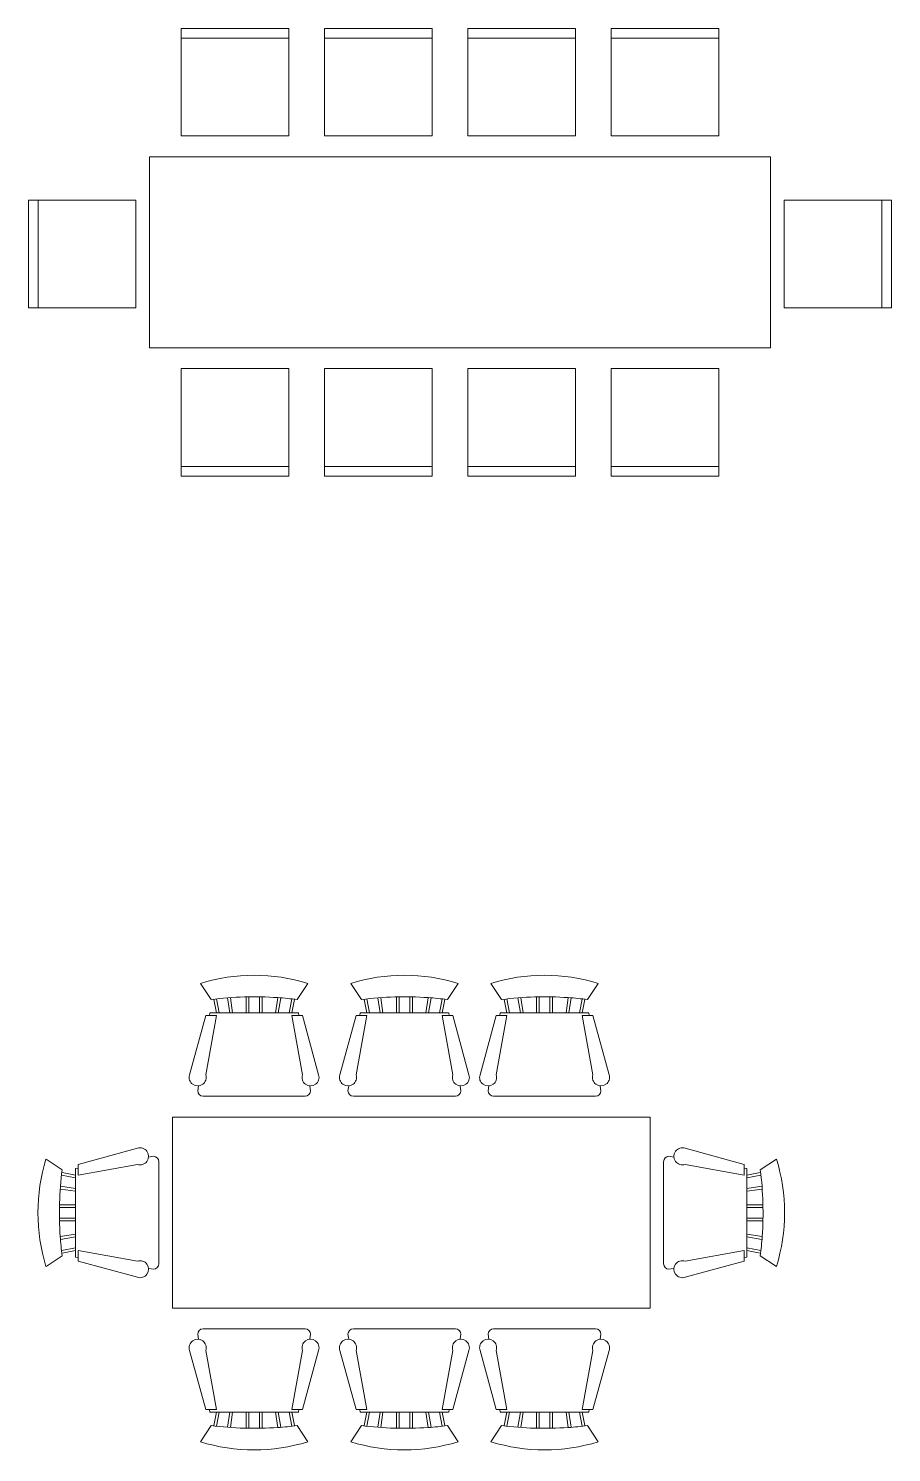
# Model space of a CAD drawing. Header units: millimetres. Extents: x 15905 to 65459, y 54615 to 76704.
# Drawn here: x 17005 to 20617, y 59519 to 65481 of the extents above; entities that cross this region are included whole.
import ezdxf

# ---------------------------------------------------------------- set-up
doc = ezdxf.new("R2010")
doc.units = ezdxf.units.MM
doc.layers.add('Столы', color=250, linetype='Continuous', lineweight=5)

# ---------------------------------------------------------------- blocks, each defined once
blk = doc.blocks.new('ОГ06 на10 персон стол800х2600')
for p, q in [((-1972.3, 537), (-2422.3, 537)), ((-2422.3, 537), (-2422.3, 87)), ((-1972.3, 87), (-1972.3, 537)), ((-1822.3, 537), (-1822.3, 87)), ((-1372.3, 537), (-1822.3, 537)), ((-1372.3, 87), (-1372.3, 537)), ((-1222.3, 537), (-1222.3, 87)), ((-772.3, 537), (-1222.3, 537)), ((-772.3, 87), (-772.3, 537)), ((-172.3, 537), (-622.3, 537)), ((-622.3, 537), (-622.3, 87)), ((-172.3, 87), (-172.3, 537)), ((-1972.3, 497), (-2422.3, 497)), ((-1372.3, 497), (-1822.3, 497)), ((-772.3, 497), (-1222.3, 497)), ((-172.3, 497), (-622.3, 497)), ((-2422.3, 87), (-1972.3, 87)), ((-1822.3, 87), (-1372.3, 87)), ((-1222.3, 87), (-772.3, 87)), ((-622.3, 87), (-172.3, 87)), ((44.7, 0), (-2555.3, 0)), ((-2555.3, 0), (-2555.3, -800)), ((44.7, -800), (44.7, 0)), ((-3061.7, -631.9), (-3061.7, -181.9)), ((-3061.7, -181.9), (-2611.7, -181.9)), ((-3021.7, -631.9), (-3021.7, -181.9)), ((-2611.7, -181.9), (-2611.7, -631.9)), ((101.2, -181.9), (101.2, -631.9)), ((551.2, -181.9), (101.2, -181.9)), ((511.2, -631.9), (511.2, -181.9)), ((551.2, -631.9), (551.2, -181.9)), ((-2611.7, -631.9), (-3061.7, -631.9)), ((101.2, -631.9), (551.2, -631.9)), ((-2555.3, -800), (44.7, -800)), ((-2422.3, -887), (-1972.3, -887)), ((-2422.3, -1337), (-2422.3, -887)), ((-1972.3, -887), (-1972.3, -1337)), ((-1822.3, -1337), (-1822.3, -887)), ((-1822.3, -887), (-1372.3, -887)), ((-1372.3, -887), (-1372.3, -1337)), ((-1222.3, -1337), (-1222.3, -887)), ((-1222.3, -887), (-772.3, -887)), ((-772.3, -887), (-772.3, -1337)), ((-622.3, -887), (-172.3, -887)), ((-622.3, -1337), (-622.3, -887)), ((-172.3, -887), (-172.3, -1337)), ((-1972.3, -1297), (-2422.3, -1297)), ((-1372.3, -1297), (-1822.3, -1297)), ((-772.3, -1297), (-1222.3, -1297)), ((-172.3, -1297), (-622.3, -1297)), ((-1972.3, -1337), (-2422.3, -1337)), ((-1372.3, -1337), (-1822.3, -1337)), ((-772.3, -1337), (-1222.3, -1337)), ((-172.3, -1337), (-622.3, -1337))]:
    blk.add_line(p, q)
blk = doc.blocks.new('ОГ08 на8 персон стол800х2000')
for p, q in [((-1837.6, 492), (-1882.6, 559.5)), ((-1477.6, 492), (-1432.6, 559.5)), ((-1208.5, 492), (-1253.5, 559.5)), ((-848.5, 492), (-803.5, 559.5)), ((-621.9, 492), (-666.9, 559.5)), ((-261.9, 492), (-216.9, 559.5)), ((-1826.4, 492), (-1815.1, 435.8)), ((-1803.9, 435.8), (-1815.1, 494.1)), ((-1758.9, 435.8), (-1769.4, 498.9)), ((-1747.6, 435.8), (-1756.6, 499.1)), ((-1691.4, 502.1), (-1691.4, 435.8)), ((-1680.1, 435.8), (-1680.1, 502.2)), ((-1635.1, 435.8), (-1635.1, 502.1)), ((-1623.9, 502.1), (-1623.9, 435.8)), ((-1567.6, 435.8), (-1558.5, 499.6)), ((-1556.4, 435.8), (-1545.9, 498.8)), ((-1511.4, 435.8), (-1499.6, 493.6)), ((-1488.9, 492), (-1500.1, 435.8)), ((-1197.2, 492), (-1186, 435.8)), ((-1174.7, 435.8), (-1186, 494.1)), ((-1129.7, 435.8), (-1140.3, 498.9)), ((-1118.5, 435.8), (-1127.5, 499.1)), ((-1062.2, 502.1), (-1062.2, 435.8)), ((-1051, 435.8), (-1051, 502.2)), ((-1006, 435.8), (-1006, 502.1)), ((-994.7, 502.1), (-994.7, 435.8)), ((-938.5, 435.8), (-929.4, 499.6)), ((-927.2, 435.8), (-916.7, 498.8)), ((-882.2, 435.8), (-870.5, 493.6)), ((-859.7, 492), (-871, 435.8)), ((-610.7, 492), (-599.4, 435.8)), ((-588.2, 435.8), (-599.4, 494.1)), ((-543.2, 435.8), (-553.7, 498.9)), ((-531.9, 435.8), (-540.9, 499.1)), ((-475.7, 502.1), (-475.7, 435.8)), ((-464.4, 435.8), (-464.4, 502.2)), ((-419.4, 435.8), (-419.4, 502.1)), ((-408.2, 502.1), (-408.2, 435.8)), ((-351.9, 435.8), (-342.8, 499.6)), ((-340.7, 435.8), (-330.2, 498.8)), ((-295.7, 435.8), (-283.9, 493.6)), ((-273.2, 492), (-284.4, 435.8)), ((-1860.1, 424.5), (-1927.6, 177)), ((-1815.1, 424.5), (-1860.1, 424.5)), ((-1860.1, 177), (-1815.1, 424.5)), ((-1844.6, 424.8), (-1842.9, 435.8)), ((-1472.4, 435.8), (-1843, 435.8)), ((-1500.1, 424.5), (-1455.1, 424.5)), ((-1455.1, 177), (-1500.1, 424.5)), ((-1472.3, 435.8), (-1470.6, 425)), ((-1455.1, 424.5), (-1387.6, 177)), ((-1231, 424.5), (-1298.5, 177)), ((-1186, 424.5), (-1231, 424.5)), ((-1231, 177), (-1186, 424.5)), ((-1215.5, 424.8), (-1213.8, 435.8)), ((-843.3, 435.8), (-1213.9, 435.8)), ((-871, 424.5), (-826, 424.5)), ((-826, 177), (-871, 424.5)), ((-843.2, 435.8), (-841.5, 425)), ((-826, 424.5), (-758.5, 177)), ((-644.4, 424.5), (-711.9, 177)), ((-599.4, 424.5), (-644.4, 424.5)), ((-644.4, 177), (-599.4, 424.5)), ((-628.9, 424.8), (-627.2, 435.8)), ((-256.7, 435.8), (-627.3, 435.8)), ((-284.4, 424.5), (-239.4, 424.5)), ((-239.4, 177), (-284.4, 424.5)), ((-256.6, 435.8), (-254.9, 425)), ((-239.4, 424.5), (-171.9, 177)), ((-1893.9, 109.5), (-1890.6, 130)), ((-1424.4, 128.8), (-1421.4, 109.5)), ((-1264.7, 109.5), (-1261.5, 130)), ((-795.2, 128.8), (-792.2, 109.5)), ((-678.2, 109.5), (-674.9, 130)), ((-208.7, 128.8), (-205.7, 109.5)), ((-1657.6, 87), (-1871.4, 87)), ((-1657.6, 87), (-1443.9, 87)), ((-1028.5, 87), (-1242.2, 87)), ((-1028.5, 87), (-814.7, 87)), ((-441.9, 87), (-655.7, 87)), ((-441.9, 87), (-228.2, 87)), ((0, 0), (-2000, 0)), ((-2000, 0), (-2000, -800)), ((0, -800), (0, 0)), ((-2461.4, -220.8), (-2528.9, -175.8)), ((-2393.9, -198.3), (-2146.5, -130.8)), ((-2079, -164.5), (-2099.5, -167.7)), ((79, -164.5), (99.5, -167.7)), ((393.9, -198.3), (146.5, -130.8)), ((461.4, -220.8), (528.9, -175.8)), ((-2461.4, -232), (-2405.2, -243.3)), ((-2394.2, -213.8), (-2405.2, -215.5)), ((-2405.2, -586), (-2405.2, -215.4)), ((-2393.9, -243.3), (-2393.9, -198.3)), ((-2146.5, -198.3), (-2393.9, -243.3)), ((-2056.5, -400.8), (-2056.5, -187)), ((56.5, -400.8), (56.5, -187)), ((146.5, -198.3), (393.9, -243.3)), ((393.9, -243.3), (393.9, -198.3)), ((394.2, -213.8), (405.2, -215.5)), ((405.2, -586), (405.2, -215.4)), ((461.4, -232), (405.2, -243.3)), ((-2405.2, -299.5), (-2468.3, -289)), ((-2405.2, -254.5), (-2463.6, -243.3)), ((405.2, -254.5), (463.6, -243.3)), ((405.2, -299.5), (468.3, -289)), ((-2405.2, -310.8), (-2468.5, -301.7)), ((405.2, -310.8), (468.5, -301.7)), ((-2405.2, -378.3), (-2471.7, -378.3)), ((-2471.6, -367), (-2405.2, -367)), ((-2056.5, -400.8), (-2056.5, -614.5)), ((56.5, -400.8), (56.5, -614.5)), ((471.6, -367), (405.2, -367)), ((405.2, -378.3), (471.7, -378.3)), ((-2405.2, -423.3), (-2471.6, -423.3)), ((-2471.6, -434.5), (-2405.2, -434.5)), ((405.2, -423.3), (471.6, -423.3)), ((471.6, -434.5), (405.2, -434.5)), ((-2405.2, -490.8), (-2469, -499.9)), ((-2405.2, -502), (-2468.2, -512.5)), ((405.2, -490.8), (469, -499.9)), ((405.2, -502), (468.2, -512.5)), ((-2461.4, -580.8), (-2528.9, -625.8)), ((-2405.2, -547), (-2463, -558.8)), ((-2461.4, -569.5), (-2405.2, -558.3)), ((-2405.2, -586.1), (-2394.4, -587.8)), ((-2393.9, -558.3), (-2393.9, -603.3)), ((-2146.5, -603.3), (-2393.9, -558.3)), ((146.5, -603.3), (393.9, -558.3)), ((393.9, -558.3), (393.9, -603.3)), ((405.2, -586.1), (394.4, -587.8)), ((405.2, -547), (463, -558.8)), ((461.4, -569.5), (405.2, -558.3)), ((461.4, -580.8), (528.9, -625.8)), ((-2393.9, -603.3), (-2146.5, -670.8)), ((-2098.2, -634), (-2079, -637)), ((98.2, -634), (79, -637)), ((393.9, -603.3), (146.5, -670.8)), ((-2000, -800), (0, -800)), ((-1657.6, -887), (-1871.4, -887)), ((-1657.6, -887), (-1443.9, -887)), ((-1028.5, -887), (-1242.2, -887)), ((-1028.5, -887), (-814.7, -887)), ((-441.9, -887), (-655.7, -887)), ((-441.9, -887), (-228.2, -887)), ((-1893.9, -909.5), (-1890.6, -930)), ((-1424.4, -928.8), (-1421.4, -909.5)), ((-1264.7, -909.5), (-1261.5, -930)), ((-795.2, -928.8), (-792.2, -909.5)), ((-678.2, -909.5), (-674.9, -930)), ((-208.7, -928.8), (-205.7, -909.5)), ((-1860.1, -1224.5), (-1927.6, -977)), ((-1860.1, -977), (-1815.1, -1224.5)), ((-1455.1, -977), (-1500.1, -1224.5)), ((-1455.1, -1224.5), (-1387.6, -977)), ((-1231, -1224.5), (-1298.5, -977)), ((-1231, -977), (-1186, -1224.5)), ((-826, -977), (-871, -1224.5)), ((-826, -1224.5), (-758.5, -977)), ((-644.4, -1224.5), (-711.9, -977)), ((-644.4, -977), (-599.4, -1224.5)), ((-239.4, -977), (-284.4, -1224.5)), ((-239.4, -1224.5), (-171.9, -977)), ((-1815.1, -1224.5), (-1860.1, -1224.5)), ((-1844.6, -1224.8), (-1842.9, -1235.8)), ((-1472.4, -1235.8), (-1843, -1235.8)), ((-1826.4, -1292), (-1815.1, -1235.8)), ((-1803.9, -1235.8), (-1815.1, -1294.1)), ((-1758.9, -1235.8), (-1769.4, -1298.9)), ((-1747.6, -1235.8), (-1756.6, -1299.1)), ((-1691.4, -1302.1), (-1691.4, -1235.8)), ((-1680.1, -1235.8), (-1680.1, -1302.2)), ((-1635.1, -1235.8), (-1635.1, -1302.1)), ((-1623.9, -1302.1), (-1623.9, -1235.8)), ((-1567.6, -1235.8), (-1558.5, -1299.6)), ((-1556.4, -1235.8), (-1545.9, -1298.8)), ((-1511.4, -1235.8), (-1499.6, -1293.6)), ((-1500.1, -1224.5), (-1455.1, -1224.5)), ((-1488.9, -1292), (-1500.1, -1235.8)), ((-1472.3, -1235.8), (-1470.6, -1225)), ((-1186, -1224.5), (-1231, -1224.5)), ((-1215.5, -1224.8), (-1213.8, -1235.8)), ((-843.3, -1235.8), (-1213.9, -1235.8)), ((-1197.2, -1292), (-1186, -1235.8)), ((-1174.7, -1235.8), (-1186, -1294.1)), ((-1129.7, -1235.8), (-1140.3, -1298.9)), ((-1118.5, -1235.8), (-1127.5, -1299.1)), ((-1062.2, -1302.1), (-1062.2, -1235.8)), ((-1051, -1235.8), (-1051, -1302.2)), ((-1006, -1235.8), (-1006, -1302.1)), ((-994.7, -1302.1), (-994.7, -1235.8)), ((-938.5, -1235.8), (-929.4, -1299.6)), ((-927.2, -1235.8), (-916.7, -1298.8)), ((-882.2, -1235.8), (-870.5, -1293.6)), ((-871, -1224.5), (-826, -1224.5)), ((-859.7, -1292), (-871, -1235.8)), ((-843.2, -1235.8), (-841.5, -1225)), ((-599.4, -1224.5), (-644.4, -1224.5)), ((-628.9, -1224.8), (-627.2, -1235.8)), ((-256.7, -1235.8), (-627.3, -1235.8)), ((-610.7, -1292), (-599.4, -1235.8)), ((-588.2, -1235.8), (-599.4, -1294.1)), ((-543.2, -1235.8), (-553.7, -1298.9)), ((-531.9, -1235.8), (-540.9, -1299.1)), ((-475.7, -1302.1), (-475.7, -1235.8)), ((-464.4, -1235.8), (-464.4, -1302.2)), ((-419.4, -1235.8), (-419.4, -1302.1)), ((-408.2, -1302.1), (-408.2, -1235.8)), ((-351.9, -1235.8), (-342.8, -1299.6)), ((-340.7, -1235.8), (-330.2, -1298.8)), ((-295.7, -1235.8), (-283.9, -1293.6)), ((-284.4, -1224.5), (-239.4, -1224.5)), ((-273.2, -1292), (-284.4, -1235.8)), ((-256.6, -1235.8), (-254.9, -1225)), ((-1837.6, -1292), (-1882.6, -1359.5)), ((-1477.6, -1292), (-1432.6, -1359.5)), ((-1208.5, -1292), (-1253.5, -1359.5)), ((-848.5, -1292), (-803.5, -1359.5)), ((-621.9, -1292), (-666.9, -1359.5)), ((-261.9, -1292), (-216.9, -1359.5))]:
    blk.add_line(p, q)
for centre, radius, start, end in [((-1657.6, -173.6), 766.9, 72.9385, 107.06153), ((-1028.5, -173.6), 766.9, 72.9385, 107.06153), ((-441.9, -173.6), 766.9, 72.9385, 107.06153), ((-1657.6, -942.4), 1445.6, 86.07789, 97.15267), ((-1657.6, -942.4), 1445.6, 82.84733, 86.07789), ((-1028.5, -942.4), 1445.6, 86.07789, 97.15267), ((-1028.5, -942.4), 1445.6, 82.84733, 86.07789), ((-441.9, -942.4), 1445.6, 86.07789, 97.15267), ((-441.9, -942.4), 1445.6, 82.84733, 86.07789), ((-1893.9, 165.8), 35.6, 161.56505, 18.4349), ((-1421.4, 165.8), 35.6, 161.56505, 18.4349), ((-1264.7, 165.8), 35.6, 161.56505, 18.4349), ((-792.2, 165.8), 35.6, 161.56505, 18.4349), ((-678.2, 165.8), 35.6, 161.56505, 18.4349), ((-205.7, 165.8), 35.6, 161.56505, 18.4349), ((-1871.4, 109.5), 22.5, 180, 270), ((-1443.9, 109.5), 22.5, 270, 0), ((-1242.2, 109.5), 22.5, 180, 270), ((-814.7, 109.5), 22.5, 270, 0), ((-655.7, 109.5), 22.5, 180, 270), ((-228.2, 109.5), 22.5, 270, 0), ((-1795.8, -400.8), 766.9, 162.93847, 197.0615), ((-2135.2, -164.5), 35.6, 251.5651, 108.43495), ((-2079, -187), 22.5, 0, 90), ((79, -187), 22.5, 90, 180), ((135.2, -164.5), 35.6, 71.56505, 288.4349), ((-204.2, -400.8), 766.9, 342.9385, 17.06153), ((-1027.1, -400.8), 1445.6, 172.84733, 183.92211), ((-972.9, -400.8), 1445.6, 356.07789, 7.15267), ((-1027.1, -400.8), 1445.6, 183.92211, 187.15267), ((-972.9, -400.8), 1445.6, 352.84733, 356.07789), ((-2135.2, -637), 35.6, 251.5651, 108.43495), ((-2079, -614.5), 22.5, 270, 0), ((79, -614.5), 22.5, 180, 270), ((135.2, -637), 35.6, 71.56505, 288.4349), ((-1871.4, -909.5), 22.5, 90, 180), ((-1443.9, -909.5), 22.5, 0, 90), ((-1242.2, -909.5), 22.5, 90, 180), ((-814.7, -909.5), 22.5, 0, 90), ((-655.7, -909.5), 22.5, 90, 180), ((-228.2, -909.5), 22.5, 0, 90), ((-1893.9, -965.8), 35.6, 341.5651, 198.43495), ((-1421.4, -965.8), 35.6, 341.5651, 198.43495), ((-1264.7, -965.8), 35.6, 341.5651, 198.43495), ((-792.2, -965.8), 35.6, 341.5651, 198.43495), ((-678.2, -965.8), 35.6, 341.5651, 198.43495), ((-205.7, -965.8), 35.6, 341.5651, 198.43495), ((-1657.6, 142.4), 1445.6, 262.84733, 273.92211), ((-1657.6, 142.4), 1445.6, 273.92211, 277.15267), ((-1028.5, 142.4), 1445.6, 262.84733, 273.92211), ((-1028.5, 142.4), 1445.6, 273.92211, 277.15267), ((-441.9, 142.4), 1445.6, 262.84733, 273.92211), ((-441.9, 142.4), 1445.6, 273.92211, 277.15267), ((-1657.6, -626.4), 766.9, 252.93847, 287.0615), ((-1028.5, -626.4), 766.9, 252.93847, 287.0615), ((-441.9, -626.4), 766.9, 252.93847, 287.0615)]:
    blk.add_arc(centre, radius, start, end)

msp = doc.modelspace()

# ---------------------------------------------------------------- block references
at = {"layer": 'Столы'}
for name, p in [('ОГ06 на10 персон стол800х2600', (20066.2, 64943.5)), ('ОГ08 на8 персон стол800х2000', (19606.8, 60923.6))]:
    msp.add_blockref(name, p, dxfattribs=at)

doc.saveas('drawing.dxf')
